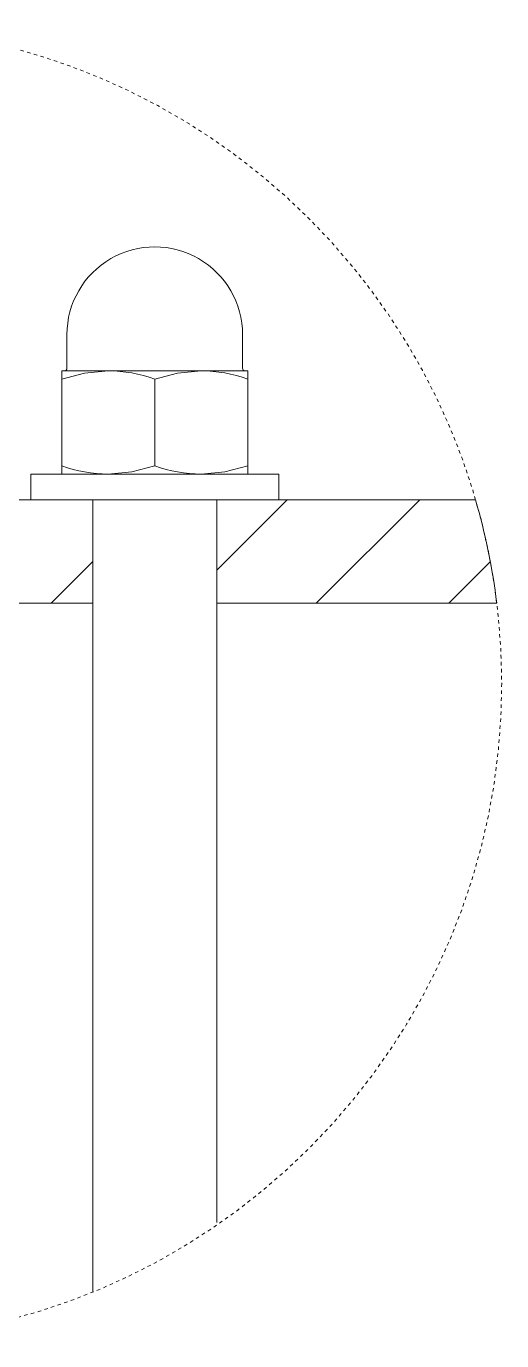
# Model space of a CAD drawing. Header units: inches. Extents: x 214 to 477, y -11 to 187.
# Drawn here: x 321.09 to 334.68, y -0.9 to 36.66 of the extents above; entities that cross this region are included whole.
import ezdxf

# ---------------------------------------------------------------- set-up
doc = ezdxf.new("R2010")
doc.units = ezdxf.units.IN
doc.linetypes.add('HIDDEN', pattern=[1.905, 1.27, -0.635])
doc.layers.add('ZANO_R', color=7, linetype='Continuous', lineweight=0)
doc.layers.add('ZANO_R_przerywana', color=250, linetype='HIDDEN', lineweight=0)

msp = doc.modelspace()

# ---------------------------------------------------------------- linework, layer by layer
at = {"layer": 'ZANO_R'}
for p, q in [((322.25047, 27.85203), (322.25047, 26.89239)), ((327.27018, 26.89239), (327.27018, 27.85203)), ((322.10283, 26.5812), (322.10283, 26.81856)), ((323.43157, 26.81856), (322.10283, 26.81856)), ((322.10283, 26.5812), (322.75381, 26.75342)), ((322.75381, 26.75342), (323.43157, 26.81856)), ((326.08906, 26.81856), (323.43157, 26.81856)), ((324.76032, 26.5812), (325.41131, 26.75342)), ((325.41131, 26.75342), (326.08906, 26.81856)), ((327.41782, 26.81856), (326.08906, 26.81856)), ((327.41782, 26.5812), (327.41782, 26.81856)), ((322.10283, 26.5812), (322.10283, 24.10314)), ((324.76032, 26.5812), (324.76032, 24.10314)), ((327.41782, 26.5812), (327.41782, 24.10314)), ((322.10283, 23.86579), (322.10283, 24.10314)), ((324.76032, 24.10314), (324.10932, 23.93094)), ((327.41782, 24.10314), (326.76682, 23.93094)), ((327.41782, 23.86579), (327.41782, 24.10314)), ((321.21699, 23.86579), (321.21699, 23.1276)), ((328.30364, 23.86579), (321.21699, 23.86579)), ((324.10932, 23.93094), (323.43157, 23.86579)), ((326.76682, 23.93094), (326.08906, 23.86579)), ((328.30364, 23.1276), (328.30364, 23.86579)), ((308.81534, 23.12759), (322.98866, 23.12759)), ((328.30364, 23.1276), (321.21699, 23.1276)), ((322.98866, 23.12759), (322.98866, 20.17482)), ((322.98866, 23.12759), (322.98866, 0.49723)), ((333.92637, 23.13421), (326.53199, 23.12759)), ((328.53995, 23.12939), (326.53199, 21.12142)), ((326.53199, 20.17482), (326.53199, 23.12759)), ((326.53199, 23.12759), (326.53199, 2.47957)), ((332.33144, 23.13279), (329.37348, 20.17482)), ((321.79729, 20.17482), (322.98866, 21.36619)), ((334.35034, 21.36359), (333.16157, 20.17482)), ((322.98866, 20.17482), (308.81534, 20.17482)), ((326.53199, 20.17482), (334.53543, 20.17482))]:
    msp.add_line(p, q, dxfattribs=at)
for centre, radius, start, end in [((324.76032, 27.85204), 2.50985, 359.999731, 180.000269), ((322.17664, 26.8924), 0.07384, 270.002935, 359.990235), ((323.39759, 22.79047), 4.02823, 70.226957, 89.516766), ((326.05509, 22.79047), 4.02823, 70.226957, 89.516766), ((327.34401, 26.8924), 0.07384, 180.009767, 269.983403), ((323.46558, 27.89413), 4.02848, 250.227931, 269.516264), ((326.12307, 27.89413), 4.02848, 250.227931, 269.516264), ((315.89369, 17.88228), 18.78191, 7.011071, 16.237961)]:
    msp.add_arc(centre, radius, start, end, dxfattribs=at)
at = {"layer": 'ZANO_R_przerywana', "color": 1, "ltscale": 0.05}
msp.add_circle((315.89369, 17.88228), 18.78191, dxfattribs=at)

doc.saveas('drawing.dxf')
